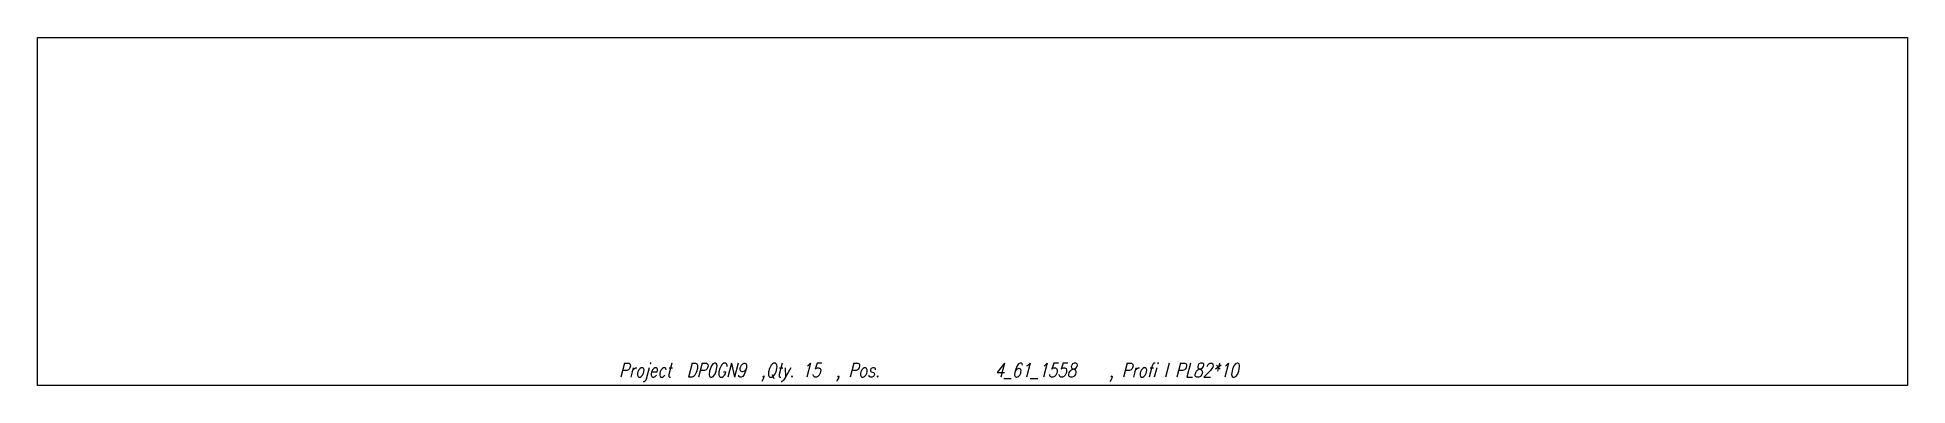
# Model space of a CAD drawing. Extents: x 0 to 440, y -41 to 41.
import ezdxf

# ---------------------------------------------------------------- set-up
doc = ezdxf.new("R2010")
doc.units = 0
doc.header["$LTSCALE"] = 10
doc.layers.add('TEILE', color=7, linetype='CONTINUOUS')
doc.layers.add('UNTERSCHRIFT', color=7, linetype='CONTINUOUS')
doc.styles.get("Standard").update_dxf_attribs({"font": 'ROMANS'})

msp = doc.modelspace()

# ---------------------------------------------------------------- linework, layer by layer
at = {"layer": 'TEILE', "color": 2}
for p, q in [((0.005413, -40.999634), (0, 41.000381)), ((0, 41.000381), (440.007263, 41.000381)), ((440.007263, 41.000381), (440.007446, -40.999634)), ((440.007446, -40.999634), (0.005413, -40.999634))]:
    msp.add_line(p, q, dxfattribs=at)

# ---------------------------------------------------------------- texts
at = {"layer": 'UNTERSCHRIFT', "color": 2, "oblique": 15, "width": 0.8}
for s, p in [('Project  DP0GN9  ,Qty. 15  , Pos. ', (136.806427, -38.99963)), ('4_61_1558', (225.206436, -38.99963)), ('  , Profi l PL82*10', (248.60643, -38.99963))]:
    msp.add_text(s, height=3.25, dxfattribs=at).set_placement(p)

doc.saveas('drawing.dxf')
